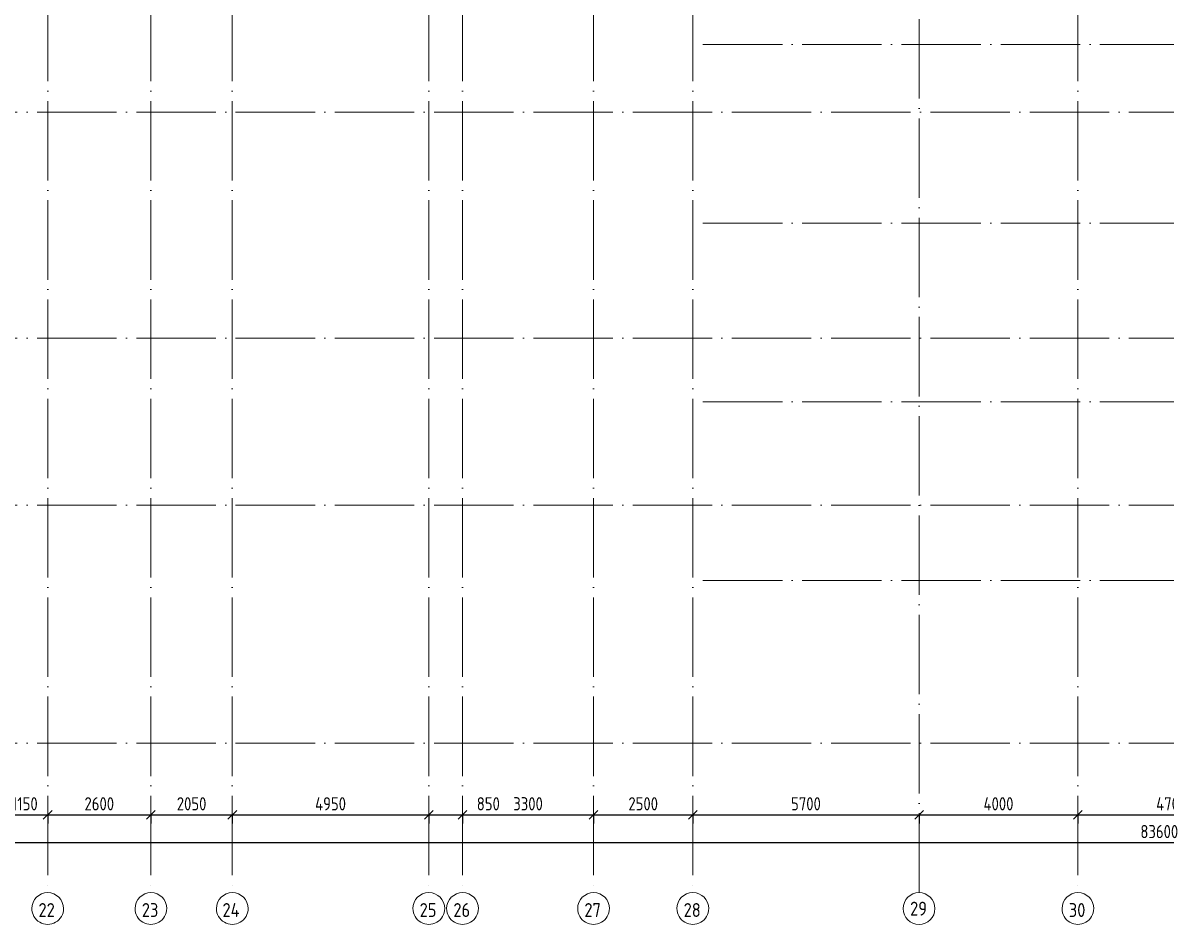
# Model space of a CAD drawing. Header units: millimetres. Extents: x -592259 to 288321, y -552984 to 293768.
# Drawn here: x 110378 to 139175, y -263113 to -240386 of the extents above; entities that cross this region are included whole.
import ezdxf

# ---------------------------------------------------------------- set-up
doc = ezdxf.new("R2010")
doc.units = ezdxf.units.MM
doc.linetypes.add('ADSK_Линия сетки', pattern=[2500, 2000, -250, 0, -250])
doc.layers.get('Defpoints').update_dxf_attribs({"color": 250})
for name, color, linetype, lineweight in [('A-____-____-DIMS', 250, 'Continuous', 9), ('S-GRID-____-IDEN', 250, 'Continuous', 9), ('S-GRID-____-OTLN', 250, 'Continuous', 9)]:
    doc.layers.add(name, color=color, linetype=linetype, lineweight=lineweight)
doc.styles.add('GOST Common', font='', dxfattribs={"width": 0.9, "height": 350})
doc.styles.get("Standard").update_dxf_attribs({"font": 'ГОСТ тип А.ttf'})
doc.styles.get('GOST Common').set_extended_font_data('GOST Common')
doc.dimstyles.new('А3', dxfattribs={"dimtxt": 333, "dimasz": 222, "dimexe": 222, "dimexo": 111, "dimgap": 111, "dimtad": 1, "dimtoh": 1, "dimdec": 0, "dimrnd": 0.0015, "dimzin": 0, "dimdsep": 46, "dimtxsty": 'Standard', "dimblk": 'OBLIQUE', "dimcen": 0, "dimclrd": 7, "dimclre": 7, "dimclrt": 7, "dimadec": 0, "dimazin": 0, "dimtfac": 1, "dimtdec": 0, "dimtofl": 0, "dimtmove": 0, "dimatfit": 3, "dimfxl": 1, "dimtolj": 1, "dimtzin": 0, "dimarcsym": 0})

# ---------------------------------------------------------------- blocks, each defined once
blk = doc.blocks.new('Ось сетки - Круг_Ø8 мм-39983606-АР1_Маркировочный план 3 этажа секция 2_3')
at = {"layer": 'S-GRID-____-IDEN'}
for start, end in [(360, 180), (180, 360)]:
    blk.add_arc((0, 0), 4, start, end, dxfattribs=at)
blk = doc.blocks.new('_Oblique')
at = {"color": 0, "linetype": 'ByBlock', "lineweight": -2}
blk.add_line((-0.5, -0.5), (0.5, 0.5), dxfattribs=at)
blk = doc.blocks.new('*D4365')
at = {"layer": 'A-____-____-DIMS', "color": 7, "lineweight": -2, "transparency": 16777216}
for p, q in [((109853, -260333), (111003, -260333)), ((109853, -260344), (109853, -260555)), ((111003, -260344), (111003, -260555))]:
    blk.add_line(p, q, dxfattribs=at)
at = {"layer": 'Defpoints', "color": 0, "transparency": 16777216}
for p in [(109853, -260233), (111003, -260233), (111003, -260333)]:
    blk.add_point(p, dxfattribs=at)
at = {"layer": 'A-____-____-DIMS', "color": 7, "lineweight": -2, "transparency": 16777216, "xscale": 222, "yscale": 222, "zscale": 222, "rotation": 180}
blk.add_blockref('_Oblique', (109853, -260333), dxfattribs=at)
at = {"layer": 'A-____-____-DIMS', "color": 7, "lineweight": -2, "transparency": 16777216, "xscale": 222, "yscale": 222, "zscale": 222}
blk.add_blockref('_Oblique', (111003, -260333), dxfattribs=at)
at = {"layer": 'A-____-____-DIMS', "color": 7, "transparency": 16777216, "insert": (110428, -260056), "char_height": 333, "width": 2.11, "attachment_point": 5}
blk.add_mtext('\\A1;1150', dxfattribs=at)
blk = doc.blocks.new('*D4366')
at = {"layer": 'A-____-____-DIMS', "color": 7, "lineweight": -2, "transparency": 16777216}
for p, q in [((111003, -260333), (113603, -260333)), ((111003, -260344), (111003, -260555)), ((113603, -260344), (113603, -260555))]:
    blk.add_line(p, q, dxfattribs=at)
at = {"layer": 'Defpoints', "color": 0, "transparency": 16777216}
for p in [(111003, -260233), (113603, -260233), (113603, -260333)]:
    blk.add_point(p, dxfattribs=at)
at = {"layer": 'A-____-____-DIMS', "color": 7, "lineweight": -2, "transparency": 16777216, "xscale": 222, "yscale": 222, "zscale": 222, "rotation": 180}
blk.add_blockref('_Oblique', (111003, -260333), dxfattribs=at)
at = {"layer": 'A-____-____-DIMS', "color": 7, "lineweight": -2, "transparency": 16777216, "xscale": 222, "yscale": 222, "zscale": 222}
blk.add_blockref('_Oblique', (113603, -260333), dxfattribs=at)
at = {"layer": 'A-____-____-DIMS', "color": 7, "transparency": 16777216, "insert": (112303, -260056), "char_height": 333, "width": 2.48, "attachment_point": 5}
blk.add_mtext('\\A1;2600', dxfattribs=at)
blk = doc.blocks.new('*D4367')
at = {"layer": 'A-____-____-DIMS', "color": 7, "lineweight": -2, "transparency": 16777216}
for p, q in [((113603, -260333), (115653, -260333)), ((113603, -260344), (113603, -260555)), ((115653, -260344), (115653, -260555))]:
    blk.add_line(p, q, dxfattribs=at)
at = {"layer": 'Defpoints', "color": 0, "transparency": 16777216}
for p in [(113603, -260233), (115653, -260233), (115653, -260333)]:
    blk.add_point(p, dxfattribs=at)
at = {"layer": 'A-____-____-DIMS', "color": 7, "lineweight": -2, "transparency": 16777216, "xscale": 222, "yscale": 222, "zscale": 222, "rotation": 180}
blk.add_blockref('_Oblique', (113603, -260333), dxfattribs=at)
at = {"layer": 'A-____-____-DIMS', "color": 7, "lineweight": -2, "transparency": 16777216, "xscale": 222, "yscale": 222, "zscale": 222}
blk.add_blockref('_Oblique', (115653, -260333), dxfattribs=at)
at = {"layer": 'A-____-____-DIMS', "color": 7, "transparency": 16777216, "insert": (114628, -260056), "char_height": 333, "width": 2.48, "attachment_point": 5}
blk.add_mtext('\\A1;2050', dxfattribs=at)
blk = doc.blocks.new('*D4368')
at = {"layer": 'A-____-____-DIMS', "color": 7, "lineweight": -2, "transparency": 16777216}
for p, q in [((115653, -260333), (120603, -260333)), ((115653, -260344), (115653, -260555)), ((120603, -260344), (120603, -260555))]:
    blk.add_line(p, q, dxfattribs=at)
at = {"layer": 'Defpoints', "color": 0, "transparency": 16777216}
for p in [(115653, -260233), (120603, -260233), (120603, -260333)]:
    blk.add_point(p, dxfattribs=at)
at = {"layer": 'A-____-____-DIMS', "color": 7, "lineweight": -2, "transparency": 16777216, "xscale": 222, "yscale": 222, "zscale": 222, "rotation": 180}
blk.add_blockref('_Oblique', (115653, -260333), dxfattribs=at)
at = {"layer": 'A-____-____-DIMS', "color": 7, "lineweight": -2, "transparency": 16777216, "xscale": 222, "yscale": 222, "zscale": 222}
blk.add_blockref('_Oblique', (120603, -260333), dxfattribs=at)
at = {"layer": 'A-____-____-DIMS', "color": 7, "transparency": 16777216, "insert": (118128, -260056), "char_height": 333, "width": 2.57, "attachment_point": 5}
blk.add_mtext('\\A1;4950', dxfattribs=at)
blk = doc.blocks.new('*D4369')
at = {"layer": 'A-____-____-DIMS', "color": 7, "lineweight": -2, "transparency": 16777216}
for p, q in [((120603, -260333), (121453, -260333)), ((120603, -260344), (120603, -260555)), ((121453, -260333), (122530, -260333)), ((121453, -260344), (121453, -260555))]:
    blk.add_line(p, q, dxfattribs=at)
at = {"layer": 'Defpoints', "color": 0, "transparency": 16777216}
for p in [(120603, -260233), (121453, -260233), (121453, -260333)]:
    blk.add_point(p, dxfattribs=at)
at = {"layer": 'A-____-____-DIMS', "color": 7, "lineweight": -2, "transparency": 16777216, "xscale": 222, "yscale": 222, "zscale": 222, "rotation": 180}
blk.add_blockref('_Oblique', (120603, -260333), dxfattribs=at)
at = {"layer": 'A-____-____-DIMS', "color": 7, "lineweight": -2, "transparency": 16777216, "xscale": 222, "yscale": 222, "zscale": 222}
blk.add_blockref('_Oblique', (121453, -260333), dxfattribs=at)
at = {"layer": 'A-____-____-DIMS', "color": 7, "transparency": 16777216, "insert": (122102, -260056), "char_height": 333, "width": 1.86, "attachment_point": 5}
blk.add_mtext('\\A1;850', dxfattribs=at)
blk = doc.blocks.new('*D4370')
at = {"layer": 'A-____-____-DIMS', "color": 7, "lineweight": -2, "transparency": 16777216}
for p, q in [((121453, -260333), (124753, -260333)), ((121453, -260344), (121453, -260555)), ((124753, -260344), (124753, -260555))]:
    blk.add_line(p, q, dxfattribs=at)
at = {"layer": 'Defpoints', "color": 0, "transparency": 16777216}
for p in [(121453, -260233), (124753, -260233), (124753, -260333)]:
    blk.add_point(p, dxfattribs=at)
at = {"layer": 'A-____-____-DIMS', "color": 7, "lineweight": -2, "transparency": 16777216, "xscale": 222, "yscale": 222, "zscale": 222, "rotation": 180}
blk.add_blockref('_Oblique', (121453, -260333), dxfattribs=at)
at = {"layer": 'A-____-____-DIMS', "color": 7, "lineweight": -2, "transparency": 16777216, "xscale": 222, "yscale": 222, "zscale": 222}
blk.add_blockref('_Oblique', (124753, -260333), dxfattribs=at)
at = {"layer": 'A-____-____-DIMS', "color": 7, "transparency": 16777216, "insert": (123103, -260056), "char_height": 333, "width": 2.48, "attachment_point": 5}
blk.add_mtext('\\A1;3300', dxfattribs=at)
blk = doc.blocks.new('*D4371')
at = {"layer": 'A-____-____-DIMS', "color": 7, "lineweight": -2, "transparency": 16777216}
for p, q in [((124753, -260333), (127253, -260333)), ((124753, -260344), (124753, -260555)), ((127253, -260344), (127253, -260555))]:
    blk.add_line(p, q, dxfattribs=at)
at = {"layer": 'Defpoints', "color": 0, "transparency": 16777216}
for p in [(124753, -260233), (127253, -260233), (127253, -260333)]:
    blk.add_point(p, dxfattribs=at)
at = {"layer": 'A-____-____-DIMS', "color": 7, "lineweight": -2, "transparency": 16777216, "xscale": 222, "yscale": 222, "zscale": 222, "rotation": 180}
blk.add_blockref('_Oblique', (124753, -260333), dxfattribs=at)
at = {"layer": 'A-____-____-DIMS', "color": 7, "lineweight": -2, "transparency": 16777216, "xscale": 222, "yscale": 222, "zscale": 222}
blk.add_blockref('_Oblique', (127253, -260333), dxfattribs=at)
at = {"layer": 'A-____-____-DIMS', "color": 7, "transparency": 16777216, "insert": (126003, -260056), "char_height": 333, "width": 2.48, "attachment_point": 5}
blk.add_mtext('\\A1;2500', dxfattribs=at)
blk = doc.blocks.new('*D4372')
at = {"layer": 'A-____-____-DIMS', "color": 7, "lineweight": -2, "transparency": 16777216}
for p, q in [((127253, -260333), (132953, -260333)), ((127253, -260344), (127253, -260555)), ((132953, -260344), (132953, -260555))]:
    blk.add_line(p, q, dxfattribs=at)
at = {"layer": 'Defpoints', "color": 0, "transparency": 16777216}
for p in [(127253, -260233), (132953, -260233), (132953, -260333)]:
    blk.add_point(p, dxfattribs=at)
at = {"layer": 'A-____-____-DIMS', "color": 7, "lineweight": -2, "transparency": 16777216, "xscale": 222, "yscale": 222, "zscale": 222, "rotation": 180}
blk.add_blockref('_Oblique', (127253, -260333), dxfattribs=at)
at = {"layer": 'A-____-____-DIMS', "color": 7, "lineweight": -2, "transparency": 16777216, "xscale": 222, "yscale": 222, "zscale": 222}
blk.add_blockref('_Oblique', (132953, -260333), dxfattribs=at)
at = {"layer": 'A-____-____-DIMS', "color": 7, "transparency": 16777216, "insert": (130103, -260056), "char_height": 333, "width": 2.48, "attachment_point": 5}
blk.add_mtext('\\A1;5700', dxfattribs=at)
blk = doc.blocks.new('*D4373')
at = {"layer": 'A-____-____-DIMS', "color": 7, "lineweight": -2, "transparency": 16777216}
for p, q in [((132953, -260333), (136953, -260333)), ((132953, -260344), (132953, -260555)), ((136953, -260344), (136953, -260555))]:
    blk.add_line(p, q, dxfattribs=at)
at = {"layer": 'Defpoints', "color": 0, "transparency": 16777216}
for p in [(132953, -260233), (136953, -260233), (136953, -260333)]:
    blk.add_point(p, dxfattribs=at)
at = {"layer": 'A-____-____-DIMS', "color": 7, "lineweight": -2, "transparency": 16777216, "xscale": 222, "yscale": 222, "zscale": 222, "rotation": 180}
blk.add_blockref('_Oblique', (132953, -260333), dxfattribs=at)
at = {"layer": 'A-____-____-DIMS', "color": 7, "lineweight": -2, "transparency": 16777216, "xscale": 222, "yscale": 222, "zscale": 222}
blk.add_blockref('_Oblique', (136953, -260333), dxfattribs=at)
at = {"layer": 'A-____-____-DIMS', "color": 7, "transparency": 16777216, "insert": (134953, -260056), "char_height": 333, "width": 2.57, "attachment_point": 5}
blk.add_mtext('\\A1;4000', dxfattribs=at)
blk = doc.blocks.new('*D4374')
at = {"layer": 'A-____-____-DIMS', "color": 7, "lineweight": -2, "transparency": 16777216}
for p, q in [((136953, -260333), (141653, -260333)), ((136953, -260344), (136953, -260555)), ((141653, -260344), (141653, -260555))]:
    blk.add_line(p, q, dxfattribs=at)
at = {"layer": 'Defpoints', "color": 0, "transparency": 16777216}
for p in [(136953, -260233), (141653, -260233), (141653, -260333)]:
    blk.add_point(p, dxfattribs=at)
at = {"layer": 'A-____-____-DIMS', "color": 7, "lineweight": -2, "transparency": 16777216, "xscale": 222, "yscale": 222, "zscale": 222, "rotation": 180}
blk.add_blockref('_Oblique', (136953, -260333), dxfattribs=at)
at = {"layer": 'A-____-____-DIMS', "color": 7, "lineweight": -2, "transparency": 16777216, "xscale": 222, "yscale": 222, "zscale": 222}
blk.add_blockref('_Oblique', (141653, -260333), dxfattribs=at)
at = {"layer": 'A-____-____-DIMS', "color": 7, "transparency": 16777216, "insert": (139303, -260056), "char_height": 333, "width": 2.57, "attachment_point": 5}
blk.add_mtext('\\A1;4700', dxfattribs=at)
blk = doc.blocks.new('*D4432')
at = {"layer": 'A-____-____-DIMS', "color": 7, "lineweight": -2, "transparency": 16777216}
for p, q in [((97203, -261033), (180803, -261033)), ((97203, -261044), (97203, -261255)), ((180803, -261044), (180803, -261255))]:
    blk.add_line(p, q, dxfattribs=at)
at = {"layer": 'Defpoints', "color": 0, "transparency": 16777216}
for p in [(97203, -260933), (180803, -260933), (180803, -261033)]:
    blk.add_point(p, dxfattribs=at)
at = {"layer": 'A-____-____-DIMS', "color": 7, "lineweight": -2, "transparency": 16777216, "xscale": 222, "yscale": 222, "zscale": 222, "rotation": 180}
blk.add_blockref('_Oblique', (97203, -261033), dxfattribs=at)
at = {"layer": 'A-____-____-DIMS', "color": 7, "lineweight": -2, "transparency": 16777216, "xscale": 222, "yscale": 222, "zscale": 222}
blk.add_blockref('_Oblique', (180803, -261033), dxfattribs=at)
at = {"layer": 'A-____-____-DIMS', "color": 7, "transparency": 16777216, "insert": (139003, -260756), "char_height": 333, "width": 3.1, "attachment_point": 5}
blk.add_mtext('\\A1;83600', dxfattribs=at)

msp = doc.modelspace()

# ---------------------------------------------------------------- linework, layer by layer
at = {"layer": 'S-GRID-____-OTLN', "linetype": 'ADSK_Линия сетки'}
for p, q in [((111002.9057, -197353.9241), (111002.9057, -262294.7685)), ((113602.9057, -197353.9241), (113602.9057, -262294.7685)), ((115652.9057, -197353.9241), (115652.9057, -262294.7685)), ((120602.9057, -197353.9241), (120602.9057, -262294.7685)), ((121452.9057, -197353.9241), (121452.9057, -262294.7685)), ((124752.9057, -197353.9241), (124752.9057, -262294.7685)), ((127252.9057, -197353.9241), (127252.9057, -262294.7685)), ((132952.9057, -262294.7685), (132952.9057, -197353.9241)), ((136952.9057, -197353.9241), (136952.9057, -262294.7685)), ((184510.8783, -240930.9286), (127372.9057, -240930.9286)), ((93236.8325, -242630.9286), (181888.5828, -242630.9286)), ((184510.8783, -245430.9286), (127372.9057, -245430.9286)), ((93236.8325, -248330.9286), (181748.3453, -248330.9286)), ((184510.8783, -249930.9286), (127372.9057, -249930.9286)), ((93236.8325, -252530.9286), (181748.3453, -252530.9286)), ((184510.8783, -254430.9286), (127372.9057, -254430.9286)), ((93236.8325, -258530.9286), (184510.8783, -258530.9286))]:
    msp.add_line(p, q, dxfattribs=at)

# ---------------------------------------------------------------- block references
at = {"layer": 'S-GRID-____-IDEN', "xscale": 99.99999999999993, "yscale": 99.99999999999993, "zscale": 99.99999999999993, "rotation": 180}
for p in [(111002.9057, -262694.7685), (113602.9057, -262694.7685), (115652.9057, -262694.7685), (120602.9057, -262694.7685), (121452.9057, -262694.7685), (124752.9057, -262694.7685), (127252.9057, -262694.7685), (136952.9057, -262694.7685)]:
    msp.add_blockref('Ось сетки - Круг_Ø8 мм-39983606-АР1_Маркировочный план 3 этажа секция 2_3', p, dxfattribs=at)
at = {"layer": 'S-GRID-____-IDEN', "xscale": 99.99999999999993, "yscale": 99.99999999999993, "zscale": 99.99999999999993}
msp.add_blockref('Ось сетки - Круг_Ø8 мм-39983606-АР1_Маркировочный план 3 этажа секция 2_3', (132952.9057, -262694.7685), dxfattribs=at)

# ---------------------------------------------------------------- texts
at = {"layer": 'S-GRID-____-IDEN', "color": 18, "true_color": 0x000000, "char_height": 350, "attachment_point": 1, "style": 'GOST Common'}
for s, insert, width in [('22', (110771.5364, -262557.4894), 548.35425), ('23', (113374.2364, -262557.4894), 541.139062), ('24', (115406.2364, -262557.4894), 584.430187), ('25', (120371.5364, -262557.4894), 548.35425), ('26', (121221.5364, -262557.4894), 548.35425), ('27', (124521.5364, -262557.4894), 548.35425), ('28', (127021.5364, -262557.4894), 548.35425), ('29', (132726.1751, -262522.2352), 548.35425), ('30', (136724.2364, -262557.4894), 541.139062)]:
    msp.add_mtext(s, dxfattribs=dict(at, insert=insert, width=width))

# ---------------------------------------------------------------- dimensions: what is measured, and where the dimension line sits
at = {"layer": 'A-____-____-DIMS'}
for base, p1, p2, picture, middle in [((111002.9057, -260333.3799), (109852.9057, -260233.395), (111002.9057, -260233.395), '*D4365', (110427.9057, -260055.8799)), ((113602.9057, -260333.3799), (111002.9057, -260233.395), (113602.9057, -260233.395), '*D4366', (112302.9057, -260055.8799)), ((115652.9057, -260333.3799), (113602.9057, -260233.395), (115652.9057, -260233.395), '*D4367', (114627.9057, -260055.8799)), ((120602.9057, -260333.3799), (115652.9057, -260233.395), (120602.9057, -260233.395), '*D4368', (118127.9057, -260055.8799)), ((121452.9057, -260333.3799), (120602.9057, -260233.395), (121452.9057, -260233.395), '*D4369', (122102.2557, -260055.8799)), ((124752.9057, -260333.3799), (121452.9057, -260233.395), (124752.9057, -260233.395), '*D4370', (123102.9057, -260055.8799)), ((127252.9057, -260333.3799), (124752.9057, -260233.395), (127252.9057, -260233.395), '*D4371', (126002.9057, -260055.8799)), ((132952.9057, -260333.3799), (127252.9057, -260233.395), (132952.9057, -260233.395), '*D4372', (130102.9057, -260055.8799)), ((136952.9057, -260333.3799), (132952.9057, -260233.395), (136952.9057, -260233.395), '*D4373', (134952.9057, -260055.8799)), ((141652.9057, -260333.3799), (136952.9057, -260233.395), (141652.9057, -260233.395), '*D4374', (139302.9057, -260055.8799)), ((180802.9057, -261033.3799), (97202.9057, -260933.395), (180802.9057, -260933.395), '*D4432', (139002.9057, -260755.8799))]:
    dim = msp.add_linear_dim(base=base, p1=p1, p2=p2, dimstyle='А3', dxfattribs=at)
    dim.commit()
    dim.dimension.update_dxf_attribs({"geometry": picture, "text_midpoint": middle})

doc.saveas('drawing.dxf')
